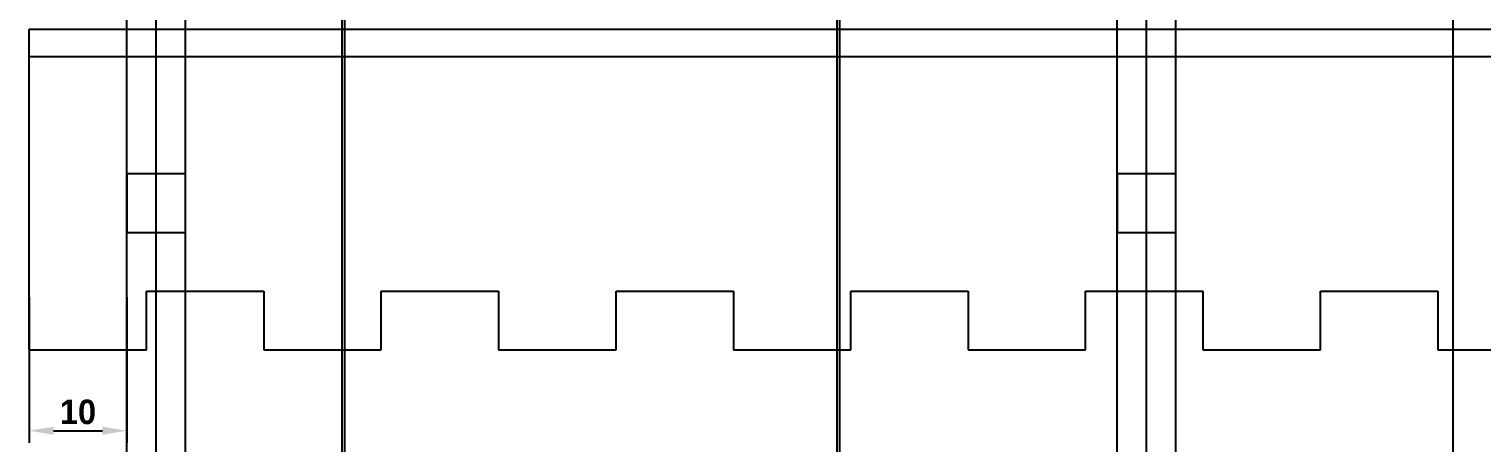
# Model space of a CAD drawing. Header units: millimetres. Extents: x -118 to 978, y -2247 to 617.
# Drawn here: x 435.5 to 584, y 242.9 to 285.2 of the extents above; entities that cross this region are included whole.
import ezdxf

# ---------------------------------------------------------------- set-up
doc = ezdxf.new("R2010")
doc.units = ezdxf.units.MM
doc.layers.add('Holes', color=1, linetype='Continuous', plot=False)
doc.layers.add('TabGuides', color=3, linetype='Continuous')
doc.layers.add('text', color=5, linetype='Continuous')
doc.styles.get("Standard").update_dxf_attribs({"font": 'FreeSansBold.ttf'})
doc.dimstyles.new('ISO-25', dxfattribs={"dimtxt": 2.5, "dimasz": 2.5, "dimexe": 1.25, "dimexo": 0.625, "dimtad": 1, "dimdec": 3, "dimdsep": 46, "dimtxsty": 'Standard', "dimcen": 2.5, "dimadec": 0, "dimazin": 0, "dimtfac": 1, "dimtmove": 0, "dimatfit": 3, "dimfxl": 1, "dimarcsym": 0})

# ---------------------------------------------------------------- blocks, each defined once
blk = doc.blocks.new('*D696')
at = {"layer": 'Defpoints', "color": 0}
for p in [(0, -26.8), (10, -26.8), (10, -41.07)]:
    blk.add_point(p, dxfattribs=at)
at = {"layer": 'TabGuides', "color": 0, "lineweight": -2}
for p, q in [((0, -27.42), (0, -42.32)), ((10, -27.42), (10, -42.32)), ((2.5, -41.07), (7.5, -41.07))]:
    blk.add_line(p, q, dxfattribs=at)
at = {"layer": 'TabGuides', "color": 0}
for points in [[(2.5, -40.66), (2.5, -41.49), (0, -41.07)], [(7.5, -41.49), (7.5, -40.66), (10, -41.07)]]:
    blk.add_solid(points, dxfattribs=at)
at = {"layer": 'TabGuides', "color": 0, "insert": (5, -39.16), "char_height": 2.5, "attachment_point": 5}
blk.add_mtext('10', dxfattribs=at)
blk = doc.blocks.new('*D698')
at = {"layer": 'Defpoints', "color": 0}
for p in [(0, -26.8), (10, -26.8), (10, -41.07)]:
    blk.add_point(p, dxfattribs=at)
at = {"layer": 'TabGuides', "color": 0, "lineweight": -2}
for p, q in [((0, -27.42), (0, -42.32)), ((10, -27.42), (10, -42.32)), ((2.5, -41.07), (7.5, -41.07))]:
    blk.add_line(p, q, dxfattribs=at)
at = {"layer": 'TabGuides', "color": 0}
for points in [[(2.5, -40.66), (2.5, -41.49), (0, -41.07)], [(7.5, -41.49), (7.5, -40.66), (10, -41.07)]]:
    blk.add_solid(points, dxfattribs=at)
at = {"layer": 'TabGuides', "color": 0, "insert": (5, -39.16), "char_height": 2.5, "attachment_point": 5}
blk.add_mtext('10', dxfattribs=at)
blk = doc.blocks.new('*D700')
at = {"layer": 'Defpoints', "color": 0}
for p in [(0, -26.8), (10, -26.8), (10, -41.07)]:
    blk.add_point(p, dxfattribs=at)
at = {"layer": 'TabGuides', "color": 0, "lineweight": -2}
for p, q in [((0, -27.42), (0, -42.32)), ((10, -27.42), (10, -42.32)), ((2.5, -41.07), (7.5, -41.07))]:
    blk.add_line(p, q, dxfattribs=at)
at = {"layer": 'TabGuides', "color": 0}
for points in [[(2.5, -40.66), (2.5, -41.49), (0, -41.07)], [(7.5, -41.49), (7.5, -40.66), (10, -41.07)]]:
    blk.add_solid(points, dxfattribs=at)
at = {"layer": 'TabGuides', "color": 0, "insert": (5, -39.16), "char_height": 2.5, "attachment_point": 5}
blk.add_mtext('10', dxfattribs=at)
blk = doc.blocks.new('*D702')
at = {"layer": 'Defpoints', "color": 0}
for p in [(0, -26.8), (10, -26.8), (10, -41.07)]:
    blk.add_point(p, dxfattribs=at)
at = {"layer": 'TabGuides', "color": 0, "lineweight": -2}
for p, q in [((0, -27.42), (0, -42.32)), ((10, -27.42), (10, -42.32)), ((2.5, -41.07), (7.5, -41.07))]:
    blk.add_line(p, q, dxfattribs=at)
at = {"layer": 'TabGuides', "color": 0}
for points in [[(2.5, -40.66), (2.5, -41.49), (0, -41.07)], [(7.5, -41.49), (7.5, -40.66), (10, -41.07)]]:
    blk.add_solid(points, dxfattribs=at)
at = {"layer": 'TabGuides', "color": 0, "insert": (5, -39.16), "char_height": 2.5, "attachment_point": 5}
blk.add_mtext('10', dxfattribs=at)
blk = doc.blocks.new('*D704')
at = {"layer": 'Defpoints', "color": 0}
for p in [(0, -26.8), (10, -26.8), (10, -41.07)]:
    blk.add_point(p, dxfattribs=at)
at = {"layer": 'TabGuides', "color": 0, "lineweight": -2}
for p, q in [((0, -27.42), (0, -42.32)), ((10, -27.42), (10, -42.32)), ((2.5, -41.07), (7.5, -41.07))]:
    blk.add_line(p, q, dxfattribs=at)
at = {"layer": 'TabGuides', "color": 0}
for points in [[(2.5, -40.66), (2.5, -41.49), (0, -41.07)], [(7.5, -41.49), (7.5, -40.66), (10, -41.07)]]:
    blk.add_solid(points, dxfattribs=at)
at = {"layer": 'TabGuides', "color": 0, "insert": (5, -39.16), "char_height": 2.5, "attachment_point": 5}
blk.add_mtext('10', dxfattribs=at)
blk = doc.blocks.new('*D706')
at = {"layer": 'Defpoints', "color": 0}
for p in [(0, -26.8), (10, -26.8), (10, -41.07)]:
    blk.add_point(p, dxfattribs=at)
at = {"layer": 'TabGuides', "color": 0, "lineweight": -2}
for p, q in [((0, -27.42), (0, -42.32)), ((10, -27.42), (10, -42.32)), ((2.5, -41.07), (7.5, -41.07))]:
    blk.add_line(p, q, dxfattribs=at)
at = {"layer": 'TabGuides', "color": 0}
for points in [[(2.5, -40.66), (2.5, -41.49), (0, -41.07)], [(7.5, -41.49), (7.5, -40.66), (10, -41.07)]]:
    blk.add_solid(points, dxfattribs=at)
at = {"layer": 'TabGuides', "color": 0, "insert": (5, -39.16), "char_height": 2.5, "attachment_point": 5}
blk.add_mtext('10', dxfattribs=at)
blk = doc.blocks.new('*D708')
at = {"layer": 'Defpoints', "color": 0}
for p in [(0, -26.8), (10, -26.8), (10, -41.07)]:
    blk.add_point(p, dxfattribs=at)
at = {"layer": 'TabGuides', "color": 0, "lineweight": -2}
for p, q in [((0, -27.42), (0, -42.32)), ((10, -27.42), (10, -42.32)), ((2.5, -41.07), (7.5, -41.07))]:
    blk.add_line(p, q, dxfattribs=at)
at = {"layer": 'TabGuides', "color": 0}
for points in [[(2.5, -40.66), (2.5, -41.49), (0, -41.07)], [(7.5, -41.49), (7.5, -40.66), (10, -41.07)]]:
    blk.add_solid(points, dxfattribs=at)
at = {"layer": 'TabGuides', "color": 0, "insert": (5, -39.16), "char_height": 2.5, "attachment_point": 5}
blk.add_mtext('10', dxfattribs=at)
blk = doc.blocks.new('*D710')
at = {"layer": 'Defpoints', "color": 0}
for p in [(0, -26.8), (10, -26.8), (10, -41.07)]:
    blk.add_point(p, dxfattribs=at)
at = {"layer": 'TabGuides', "color": 0, "lineweight": -2}
for p, q in [((0, -27.42), (0, -42.32)), ((10, -27.42), (10, -42.32)), ((2.5, -41.07), (7.5, -41.07))]:
    blk.add_line(p, q, dxfattribs=at)
at = {"layer": 'TabGuides', "color": 0}
for points in [[(2.5, -40.66), (2.5, -41.49), (0, -41.07)], [(7.5, -41.49), (7.5, -40.66), (10, -41.07)]]:
    blk.add_solid(points, dxfattribs=at)
at = {"layer": 'TabGuides', "color": 0, "insert": (5, -39.16), "char_height": 2.5, "attachment_point": 5}
blk.add_mtext('10', dxfattribs=at)
blk = doc.blocks.new('*D712')
at = {"layer": 'Defpoints', "color": 0}
for p in [(0, -26.8), (10, -26.8), (10, -41.07)]:
    blk.add_point(p, dxfattribs=at)
at = {"layer": 'TabGuides', "color": 0, "lineweight": -2}
for p, q in [((0, -27.42), (0, -42.32)), ((10, -27.42), (10, -42.32)), ((2.5, -41.07), (7.5, -41.07))]:
    blk.add_line(p, q, dxfattribs=at)
at = {"layer": 'TabGuides', "color": 0}
for points in [[(2.5, -40.66), (2.5, -41.49), (0, -41.07)], [(7.5, -41.49), (7.5, -40.66), (10, -41.07)]]:
    blk.add_solid(points, dxfattribs=at)
at = {"layer": 'TabGuides', "color": 0, "insert": (5, -39.16), "char_height": 2.5, "attachment_point": 5}
blk.add_mtext('10', dxfattribs=at)
blk = doc.blocks.new('*D714')
at = {"layer": 'Defpoints', "color": 0}
for p in [(0, -26.8), (10, -26.8), (10, -41.07)]:
    blk.add_point(p, dxfattribs=at)
at = {"layer": 'TabGuides', "color": 0, "lineweight": -2}
for p, q in [((0, -27.42), (0, -42.32)), ((10, -27.42), (10, -42.32)), ((2.5, -41.07), (7.5, -41.07))]:
    blk.add_line(p, q, dxfattribs=at)
at = {"layer": 'TabGuides', "color": 0}
for points in [[(2.5, -40.66), (2.5, -41.49), (0, -41.07)], [(7.5, -41.49), (7.5, -40.66), (10, -41.07)]]:
    blk.add_solid(points, dxfattribs=at)
at = {"layer": 'TabGuides', "color": 0, "insert": (5, -39.16), "char_height": 2.5, "attachment_point": 5}
blk.add_mtext('10', dxfattribs=at)
blk = doc.blocks.new('*D716')
at = {"layer": 'Defpoints', "color": 0}
for p in [(0, -26.8), (10, -26.8), (10, -41.07)]:
    blk.add_point(p, dxfattribs=at)
at = {"layer": 'TabGuides', "color": 0, "lineweight": -2}
for p, q in [((0, -27.42), (0, -42.32)), ((10, -27.42), (10, -42.32)), ((2.5, -41.07), (7.5, -41.07))]:
    blk.add_line(p, q, dxfattribs=at)
at = {"layer": 'TabGuides', "color": 0}
for points in [[(2.5, -40.66), (2.5, -41.49), (0, -41.07)], [(7.5, -41.49), (7.5, -40.66), (10, -41.07)]]:
    blk.add_solid(points, dxfattribs=at)
at = {"layer": 'TabGuides', "color": 0, "insert": (5, -39.16), "char_height": 2.5, "attachment_point": 5}
blk.add_mtext('10', dxfattribs=at)
blk = doc.blocks.new('*D718')
at = {"layer": 'Defpoints', "color": 0}
for p in [(0, -26.8), (10, -26.8), (10, -41.07)]:
    blk.add_point(p, dxfattribs=at)
at = {"layer": 'TabGuides', "color": 0, "lineweight": -2}
for p, q in [((0, -27.42), (0, -42.32)), ((10, -27.42), (10, -42.32)), ((2.5, -41.07), (7.5, -41.07))]:
    blk.add_line(p, q, dxfattribs=at)
at = {"layer": 'TabGuides', "color": 0}
for points in [[(2.5, -40.66), (2.5, -41.49), (0, -41.07)], [(7.5, -41.49), (7.5, -40.66), (10, -41.07)]]:
    blk.add_solid(points, dxfattribs=at)
at = {"layer": 'TabGuides', "color": 0, "insert": (5, -39.16), "char_height": 2.5, "attachment_point": 5}
blk.add_mtext('10', dxfattribs=at)
blk = doc.blocks.new('*D720')
at = {"layer": 'Defpoints', "color": 0}
for p in [(0, -26.8), (10, -26.8), (10, -41.07)]:
    blk.add_point(p, dxfattribs=at)
at = {"layer": 'TabGuides', "color": 0, "lineweight": -2}
for p, q in [((0, -27.42), (0, -42.32)), ((10, -27.42), (10, -42.32)), ((2.5, -41.07), (7.5, -41.07))]:
    blk.add_line(p, q, dxfattribs=at)
at = {"layer": 'TabGuides', "color": 0}
for points in [[(2.5, -40.66), (2.5, -41.49), (0, -41.07)], [(7.5, -41.49), (7.5, -40.66), (10, -41.07)]]:
    blk.add_solid(points, dxfattribs=at)
at = {"layer": 'TabGuides', "color": 0, "insert": (5, -39.16), "char_height": 2.5, "attachment_point": 5}
blk.add_mtext('10', dxfattribs=at)
blk = doc.blocks.new('*D722')
at = {"layer": 'Defpoints', "color": 0}
for p in [(0, -26.8), (10, -26.8), (10, -41.07)]:
    blk.add_point(p, dxfattribs=at)
at = {"layer": 'TabGuides', "color": 0, "lineweight": -2}
for p, q in [((0, -27.42), (0, -42.32)), ((10, -27.42), (10, -42.32)), ((2.5, -41.07), (7.5, -41.07))]:
    blk.add_line(p, q, dxfattribs=at)
at = {"layer": 'TabGuides', "color": 0}
for points in [[(2.5, -40.66), (2.5, -41.49), (0, -41.07)], [(7.5, -41.49), (7.5, -40.66), (10, -41.07)]]:
    blk.add_solid(points, dxfattribs=at)
at = {"layer": 'TabGuides', "color": 0, "insert": (5, -39.16), "char_height": 2.5, "attachment_point": 5}
blk.add_mtext('10', dxfattribs=at)
blk = doc.blocks.new('*D724')
at = {"layer": 'Defpoints', "color": 0}
for p in [(0, -26.8), (10, -26.8), (10, -41.07)]:
    blk.add_point(p, dxfattribs=at)
at = {"layer": 'TabGuides', "color": 0, "lineweight": -2}
for p, q in [((0, -27.42), (0, -42.32)), ((10, -27.42), (10, -42.32)), ((2.5, -41.07), (7.5, -41.07))]:
    blk.add_line(p, q, dxfattribs=at)
at = {"layer": 'TabGuides', "color": 0}
for points in [[(2.5, -40.66), (2.5, -41.49), (0, -41.07)], [(7.5, -41.49), (7.5, -40.66), (10, -41.07)]]:
    blk.add_solid(points, dxfattribs=at)
at = {"layer": 'TabGuides', "color": 0, "insert": (5, -39.16), "char_height": 2.5, "attachment_point": 5}
blk.add_mtext('10', dxfattribs=at)
blk = doc.blocks.new('*D726')
at = {"layer": 'Defpoints', "color": 0}
for p in [(0, -26.8), (10, -26.8), (10, -41.07)]:
    blk.add_point(p, dxfattribs=at)
at = {"layer": 'TabGuides', "color": 0, "lineweight": -2}
for p, q in [((0, -27.42), (0, -42.32)), ((10, -27.42), (10, -42.32)), ((2.5, -41.07), (7.5, -41.07))]:
    blk.add_line(p, q, dxfattribs=at)
at = {"layer": 'TabGuides', "color": 0}
for points in [[(2.5, -40.66), (2.5, -41.49), (0, -41.07)], [(7.5, -41.49), (7.5, -40.66), (10, -41.07)]]:
    blk.add_solid(points, dxfattribs=at)
at = {"layer": 'TabGuides', "color": 0, "insert": (5, -39.16), "char_height": 2.5, "attachment_point": 5}
blk.add_mtext('10', dxfattribs=at)
blk = doc.blocks.new('*D728')
at = {"layer": 'Defpoints', "color": 0}
for p in [(0, -26.8), (10, -26.8), (10, -41.07)]:
    blk.add_point(p, dxfattribs=at)
at = {"layer": 'TabGuides', "color": 0, "lineweight": -2}
for p, q in [((0, -27.42), (0, -42.32)), ((10, -27.42), (10, -42.32)), ((2.5, -41.07), (7.5, -41.07))]:
    blk.add_line(p, q, dxfattribs=at)
at = {"layer": 'TabGuides', "color": 0}
for points in [[(2.5, -40.66), (2.5, -41.49), (0, -41.07)], [(7.5, -41.49), (7.5, -40.66), (10, -41.07)]]:
    blk.add_solid(points, dxfattribs=at)
at = {"layer": 'TabGuides', "color": 0, "insert": (5, -39.16), "char_height": 2.5, "attachment_point": 5}
blk.add_mtext('10', dxfattribs=at)
blk = doc.blocks.new('*D730')
at = {"layer": 'Defpoints', "color": 0}
for p in [(0, -26.8), (10, -26.8), (10, -41.07)]:
    blk.add_point(p, dxfattribs=at)
at = {"layer": 'TabGuides', "color": 0, "lineweight": -2}
for p, q in [((0, -27.42), (0, -42.32)), ((10, -27.42), (10, -42.32)), ((2.5, -41.07), (7.5, -41.07))]:
    blk.add_line(p, q, dxfattribs=at)
at = {"layer": 'TabGuides', "color": 0}
for points in [[(2.5, -40.66), (2.5, -41.49), (0, -41.07)], [(7.5, -41.49), (7.5, -40.66), (10, -41.07)]]:
    blk.add_solid(points, dxfattribs=at)
at = {"layer": 'TabGuides', "color": 0, "insert": (5, -39.16), "char_height": 2.5, "attachment_point": 5}
blk.add_mtext('10', dxfattribs=at)
blk = doc.blocks.new('*D732')
at = {"layer": 'Defpoints', "color": 0}
for p in [(0, -26.8), (10, -26.8), (10, -41.07)]:
    blk.add_point(p, dxfattribs=at)
at = {"layer": 'TabGuides', "color": 0, "lineweight": -2}
for p, q in [((0, -27.42), (0, -42.32)), ((10, -27.42), (10, -42.32)), ((2.5, -41.07), (7.5, -41.07))]:
    blk.add_line(p, q, dxfattribs=at)
at = {"layer": 'TabGuides', "color": 0}
for points in [[(2.5, -40.66), (2.5, -41.49), (0, -41.07)], [(7.5, -41.49), (7.5, -40.66), (10, -41.07)]]:
    blk.add_solid(points, dxfattribs=at)
at = {"layer": 'TabGuides', "color": 0, "insert": (5, -39.16), "char_height": 2.5, "attachment_point": 5}
blk.add_mtext('10', dxfattribs=at)
blk = doc.blocks.new('*D734')
at = {"layer": 'Defpoints', "color": 0}
for p in [(0, -26.8), (10, -26.8), (10, -41.07)]:
    blk.add_point(p, dxfattribs=at)
at = {"layer": 'TabGuides', "color": 0, "lineweight": -2}
for p, q in [((0, -27.42), (0, -42.32)), ((10, -27.42), (10, -42.32)), ((2.5, -41.07), (7.5, -41.07))]:
    blk.add_line(p, q, dxfattribs=at)
at = {"layer": 'TabGuides', "color": 0}
for points in [[(2.5, -40.66), (2.5, -41.49), (0, -41.07)], [(7.5, -41.49), (7.5, -40.66), (10, -41.07)]]:
    blk.add_solid(points, dxfattribs=at)
at = {"layer": 'TabGuides', "color": 0, "insert": (5, -39.16), "char_height": 2.5, "attachment_point": 5}
blk.add_mtext('10', dxfattribs=at)
blk = doc.blocks.new('*D736')
at = {"layer": 'Defpoints', "color": 0}
for p in [(0, -26.8), (10, -26.8), (10, -41.07)]:
    blk.add_point(p, dxfattribs=at)
at = {"layer": 'TabGuides', "color": 0, "lineweight": -2}
for p, q in [((0, -27.42), (0, -42.32)), ((10, -27.42), (10, -42.32)), ((2.5, -41.07), (7.5, -41.07))]:
    blk.add_line(p, q, dxfattribs=at)
at = {"layer": 'TabGuides', "color": 0}
for points in [[(2.5, -40.66), (2.5, -41.49), (0, -41.07)], [(7.5, -41.49), (7.5, -40.66), (10, -41.07)]]:
    blk.add_solid(points, dxfattribs=at)
at = {"layer": 'TabGuides', "color": 0, "insert": (5, -39.16), "char_height": 2.5, "attachment_point": 5}
blk.add_mtext('10', dxfattribs=at)
blk = doc.blocks.new('*D738')
at = {"layer": 'Defpoints', "color": 0}
for p in [(0, -26.8), (10, -26.8), (10, -41.07)]:
    blk.add_point(p, dxfattribs=at)
at = {"layer": 'TabGuides', "color": 0, "lineweight": -2}
for p, q in [((0, -27.42), (0, -42.32)), ((10, -27.42), (10, -42.32)), ((2.5, -41.07), (7.5, -41.07))]:
    blk.add_line(p, q, dxfattribs=at)
at = {"layer": 'TabGuides', "color": 0}
for points in [[(2.5, -40.66), (2.5, -41.49), (0, -41.07)], [(7.5, -41.49), (7.5, -40.66), (10, -41.07)]]:
    blk.add_solid(points, dxfattribs=at)
at = {"layer": 'TabGuides', "color": 0, "insert": (5, -39.16), "char_height": 2.5, "attachment_point": 5}
blk.add_mtext('10', dxfattribs=at)
blk = doc.blocks.new('*D740')
at = {"layer": 'Defpoints', "color": 0}
for p in [(0, -26.8), (10, -26.8), (10, -41.07)]:
    blk.add_point(p, dxfattribs=at)
at = {"layer": 'TabGuides', "color": 0, "lineweight": -2}
for p, q in [((0, -27.42), (0, -42.32)), ((10, -27.42), (10, -42.32)), ((2.5, -41.07), (7.5, -41.07))]:
    blk.add_line(p, q, dxfattribs=at)
at = {"layer": 'TabGuides', "color": 0}
for points in [[(2.5, -40.66), (2.5, -41.49), (0, -41.07)], [(7.5, -41.49), (7.5, -40.66), (10, -41.07)]]:
    blk.add_solid(points, dxfattribs=at)
at = {"layer": 'TabGuides', "color": 0, "insert": (5, -39.16), "char_height": 2.5, "attachment_point": 5}
blk.add_mtext('10', dxfattribs=at)
blk = doc.blocks.new('*D742')
at = {"layer": 'Defpoints', "color": 0}
for p in [(0, -26.8), (10, -26.8), (10, -41.07)]:
    blk.add_point(p, dxfattribs=at)
at = {"layer": 'TabGuides', "color": 0, "lineweight": -2}
for p, q in [((0, -27.42), (0, -42.32)), ((10, -27.42), (10, -42.32)), ((2.5, -41.07), (7.5, -41.07))]:
    blk.add_line(p, q, dxfattribs=at)
at = {"layer": 'TabGuides', "color": 0}
for points in [[(2.5, -40.66), (2.5, -41.49), (0, -41.07)], [(7.5, -41.49), (7.5, -40.66), (10, -41.07)]]:
    blk.add_solid(points, dxfattribs=at)
at = {"layer": 'TabGuides', "color": 0, "insert": (5, -39.16), "char_height": 2.5, "attachment_point": 5}
blk.add_mtext('10', dxfattribs=at)
blk = doc.blocks.new('*D744')
at = {"layer": 'Defpoints', "color": 0}
for p in [(0, -26.8), (10, -26.8), (10, -41.07)]:
    blk.add_point(p, dxfattribs=at)
at = {"layer": 'TabGuides', "color": 0, "lineweight": -2}
for p, q in [((0, -27.42), (0, -42.32)), ((10, -27.42), (10, -42.32)), ((2.5, -41.07), (7.5, -41.07))]:
    blk.add_line(p, q, dxfattribs=at)
at = {"layer": 'TabGuides', "color": 0}
for points in [[(2.5, -40.66), (2.5, -41.49), (0, -41.07)], [(7.5, -41.49), (7.5, -40.66), (10, -41.07)]]:
    blk.add_solid(points, dxfattribs=at)
at = {"layer": 'TabGuides', "color": 0, "insert": (5, -39.16), "char_height": 2.5, "attachment_point": 5}
blk.add_mtext('10', dxfattribs=at)
blk = doc.blocks.new('*D746')
at = {"layer": 'Defpoints', "color": 0}
for p in [(0, -26.8), (10, -26.8), (10, -41.07)]:
    blk.add_point(p, dxfattribs=at)
at = {"layer": 'TabGuides', "color": 0, "lineweight": -2}
for p, q in [((0, -27.42), (0, -42.32)), ((10, -27.42), (10, -42.32)), ((2.5, -41.07), (7.5, -41.07))]:
    blk.add_line(p, q, dxfattribs=at)
at = {"layer": 'TabGuides', "color": 0}
for points in [[(2.5, -40.66), (2.5, -41.49), (0, -41.07)], [(7.5, -41.49), (7.5, -40.66), (10, -41.07)]]:
    blk.add_solid(points, dxfattribs=at)
at = {"layer": 'TabGuides', "color": 0, "insert": (5, -39.16), "char_height": 2.5, "attachment_point": 5}
blk.add_mtext('10', dxfattribs=at)
blk = doc.blocks.new('*D748')
at = {"layer": 'Defpoints', "color": 0}
for p in [(0, -26.8), (10, -26.8), (10, -41.07)]:
    blk.add_point(p, dxfattribs=at)
at = {"layer": 'TabGuides', "color": 0, "lineweight": -2}
for p, q in [((0, -27.42), (0, -42.32)), ((10, -27.42), (10, -42.32)), ((2.5, -41.07), (7.5, -41.07))]:
    blk.add_line(p, q, dxfattribs=at)
at = {"layer": 'TabGuides', "color": 0}
for points in [[(2.5, -40.66), (2.5, -41.49), (0, -41.07)], [(7.5, -41.49), (7.5, -40.66), (10, -41.07)]]:
    blk.add_solid(points, dxfattribs=at)
at = {"layer": 'TabGuides', "color": 0, "insert": (5, -39.16), "char_height": 2.5, "attachment_point": 5}
blk.add_mtext('10', dxfattribs=at)
blk = doc.blocks.new('*D750')
at = {"layer": 'Defpoints', "color": 0}
for p in [(0, -26.8), (10, -26.8), (10, -41.07)]:
    blk.add_point(p, dxfattribs=at)
at = {"layer": 'TabGuides', "color": 0, "lineweight": -2}
for p, q in [((0, -27.42), (0, -42.32)), ((10, -27.42), (10, -42.32)), ((2.5, -41.07), (7.5, -41.07))]:
    blk.add_line(p, q, dxfattribs=at)
at = {"layer": 'TabGuides', "color": 0}
for points in [[(2.5, -40.66), (2.5, -41.49), (0, -41.07)], [(7.5, -41.49), (7.5, -40.66), (10, -41.07)]]:
    blk.add_solid(points, dxfattribs=at)
at = {"layer": 'TabGuides', "color": 0, "insert": (5, -39.16), "char_height": 2.5, "attachment_point": 5}
blk.add_mtext('10', dxfattribs=at)
blk = doc.blocks.new('*D752')
at = {"layer": 'Defpoints', "color": 0}
for p in [(0, -26.8), (10, -26.8), (10, -41.07)]:
    blk.add_point(p, dxfattribs=at)
at = {"layer": 'TabGuides', "color": 0, "lineweight": -2}
for p, q in [((0, -27.42), (0, -42.32)), ((10, -27.42), (10, -42.32)), ((2.5, -41.07), (7.5, -41.07))]:
    blk.add_line(p, q, dxfattribs=at)
at = {"layer": 'TabGuides', "color": 0}
for points in [[(2.5, -40.66), (2.5, -41.49), (0, -41.07)], [(7.5, -41.49), (7.5, -40.66), (10, -41.07)]]:
    blk.add_solid(points, dxfattribs=at)
at = {"layer": 'TabGuides', "color": 0, "insert": (5, -39.16), "char_height": 2.5, "attachment_point": 5}
blk.add_mtext('10', dxfattribs=at)
blk = doc.blocks.new('*D754')
at = {"layer": 'Defpoints', "color": 0}
for p in [(0, -26.8), (10, -26.8), (10, -41.07)]:
    blk.add_point(p, dxfattribs=at)
at = {"layer": 'TabGuides', "color": 0, "lineweight": -2}
for p, q in [((0, -27.42), (0, -42.32)), ((10, -27.42), (10, -42.32)), ((2.5, -41.07), (7.5, -41.07))]:
    blk.add_line(p, q, dxfattribs=at)
at = {"layer": 'TabGuides', "color": 0}
for points in [[(2.5, -40.66), (2.5, -41.49), (0, -41.07)], [(7.5, -41.49), (7.5, -40.66), (10, -41.07)]]:
    blk.add_solid(points, dxfattribs=at)
at = {"layer": 'TabGuides', "color": 0, "insert": (5, -39.16), "char_height": 2.5, "attachment_point": 5}
blk.add_mtext('10', dxfattribs=at)
blk = doc.blocks.new('Front Panel')
for p, q in [((0, 0), (208.5, 0)), ((0, 0), (208.5, 0)), ((0, 0), (208.5, 0)), ((0, 0), (208.5, 0)), ((0, 0), (208.5, 0)), ((0, 0), (208.5, 0)), ((0, 0), (208.5, 0)), ((0, 0), (208.5, 0)), ((0, 0), (208.5, 0)), ((0, 0), (208.5, 0)), ((0, 0), (208.5, 0)), ((0, 0), (208.5, 0)), ((0, 0), (208.5, 0)), ((0, 0), (208.5, 0)), ((0, 0), (208.5, 0)), ((0, 0), (208.5, 0)), ((0, 0), (208.5, 0)), ((0, 0), (208.5, 0)), ((0, 0), (208.5, 0)), ((0, 0), (208.5, 0)), ((0, 0), (208.5, 0)), ((0, 0), (208.5, 0)), ((0, 0), (208.5, 0)), ((0, 0), (208.5, 0)), ((0, 0), (208.5, 0)), ((0, 0), (208.5, 0)), ((0, 0), (208.5, 0)), ((0, 0), (208.5, 0)), ((0, 0), (208.5, 0)), ((0, -32.798), (0, 0)), ((0, 0), (208.5, 0)), ((12, -32.798), (12, -26.798)), ((12, -26.798), (24, -26.798)), ((12, -32.798), (12, -26.798)), ((12, -26.798), (24, -26.798)), ((12, -32.798), (12, -26.798)), ((12, -26.798), (24, -26.798)), ((12, -32.798), (12, -26.798)), ((12, -26.798), (24, -26.798)), ((12, -32.798), (12, -26.798)), ((12, -26.798), (24, -26.798)), ((12, -32.798), (12, -26.798)), ((12, -26.798), (24, -26.798)), ((12, -32.798), (12, -26.798)), ((12, -26.798), (24, -26.798)), ((12, -32.798), (12, -26.798)), ((12, -26.798), (24, -26.798)), ((12, -32.798), (12, -26.798)), ((12, -26.798), (24, -26.798)), ((12, -32.798), (12, -26.798)), ((12, -26.798), (24, -26.798)), ((12, -32.798), (12, -26.798)), ((12, -26.798), (24, -26.798)), ((12, -32.798), (12, -26.798)), ((12, -26.798), (24, -26.798)), ((12, -32.798), (12, -26.798)), ((12, -26.798), (24, -26.798)), ((12, -32.798), (12, -26.798)), ((12, -26.798), (24, -26.798)), ((12, -32.798), (12, -26.798)), ((12, -26.798), (24, -26.798)), ((12, -32.798), (12, -26.798)), ((12, -26.798), (24, -26.798)), ((12, -32.798), (12, -26.798)), ((12, -26.798), (24, -26.798)), ((12, -32.798), (12, -26.798)), ((12, -26.798), (24, -26.798)), ((12, -32.798), (12, -26.798)), ((12, -26.798), (24, -26.798)), ((12, -32.798), (12, -26.798)), ((12, -26.798), (24, -26.798)), ((12, -32.798), (12, -26.798)), ((12, -26.798), (24, -26.798)), ((12, -32.798), (12, -26.798)), ((12, -26.798), (24, -26.798)), ((12, -32.798), (12, -26.798)), ((12, -26.798), (24, -26.798)), ((12, -32.798), (12, -26.798)), ((12, -26.798), (24, -26.798)), ((12, -32.798), (12, -26.798)), ((12, -26.798), (24, -26.798)), ((12, -32.798), (12, -26.798)), ((12, -26.798), (24, -26.798)), ((12, -32.798), (12, -26.798)), ((12, -26.798), (24, -26.798)), ((12, -32.798), (12, -26.798)), ((12, -26.798), (24, -26.798)), ((12, -32.798), (12, -26.798)), ((12, -26.798), (24, -26.798)), ((12, -32.798), (12, -26.798)), ((12, -26.798), (24, -26.798)), ((24, -26.798), (24, -32.798)), ((24, -26.798), (24, -32.798)), ((24, -26.798), (24, -32.798)), ((24, -26.798), (24, -32.798)), ((24, -26.798), (24, -32.798)), ((24, -26.798), (24, -32.798)), ((24, -26.798), (24, -32.798)), ((24, -26.798), (24, -32.798)), ((24, -26.798), (24, -32.798)), ((24, -26.798), (24, -32.798)), ((24, -26.798), (24, -32.798)), ((24, -26.798), (24, -32.798)), ((24, -26.798), (24, -32.798)), ((24, -26.798), (24, -32.798)), ((24, -26.798), (24, -32.798)), ((24, -26.798), (24, -32.798)), ((24, -26.798), (24, -32.798)), ((24, -26.798), (24, -32.798)), ((24, -26.798), (24, -32.798)), ((24, -26.798), (24, -32.798)), ((24, -26.798), (24, -32.798)), ((24, -26.798), (24, -32.798)), ((24, -26.798), (24, -32.798)), ((24, -26.798), (24, -32.798)), ((24, -26.798), (24, -32.798)), ((24, -26.798), (24, -32.798)), ((24, -26.798), (24, -32.798)), ((24, -26.798), (24, -32.798)), ((24, -26.798), (24, -32.798)), ((24, -26.798), (24, -32.798)), ((36, -32.798), (36, -26.798)), ((36, -26.798), (48, -26.798)), ((36, -32.798), (36, -26.798)), ((36, -26.798), (48, -26.798)), ((36, -32.798), (36, -26.798)), ((36, -26.798), (48, -26.798)), ((36, -32.798), (36, -26.798)), ((36, -26.798), (48, -26.798)), ((36, -32.798), (36, -26.798)), ((36, -26.798), (48, -26.798)), ((36, -32.798), (36, -26.798)), ((36, -26.798), (48, -26.798)), ((36, -32.798), (36, -26.798)), ((36, -26.798), (48, -26.798)), ((36, -32.798), (36, -26.798)), ((36, -26.798), (48, -26.798)), ((36, -32.798), (36, -26.798)), ((36, -26.798), (48, -26.798)), ((36, -32.798), (36, -26.798)), ((36, -26.798), (48, -26.798)), ((36, -32.798), (36, -26.798)), ((36, -26.798), (48, -26.798)), ((36, -32.798), (36, -26.798)), ((36, -26.798), (48, -26.798)), ((36, -32.798), (36, -26.798)), ((36, -26.798), (48, -26.798)), ((36, -32.798), (36, -26.798)), ((36, -26.798), (48, -26.798)), ((36, -32.798), (36, -26.798)), ((36, -26.798), (48, -26.798)), ((36, -32.798), (36, -26.798)), ((36, -26.798), (48, -26.798)), ((36, -32.798), (36, -26.798)), ((36, -26.798), (48, -26.798)), ((36, -32.798), (36, -26.798)), ((36, -26.798), (48, -26.798)), ((36, -32.798), (36, -26.798)), ((36, -26.798), (48, -26.798)), ((36, -32.798), (36, -26.798)), ((36, -26.798), (48, -26.798)), ((36, -32.798), (36, -26.798)), ((36, -26.798), (48, -26.798)), ((36, -32.798), (36, -26.798)), ((36, -26.798), (48, -26.798)), ((36, -32.798), (36, -26.798)), ((36, -26.798), (48, -26.798)), ((36, -32.798), (36, -26.798)), ((36, -26.798), (48, -26.798)), ((36, -32.798), (36, -26.798)), ((36, -26.798), (48, -26.798)), ((36, -32.798), (36, -26.798)), ((36, -26.798), (48, -26.798)), ((36, -32.798), (36, -26.798)), ((36, -26.798), (48, -26.798)), ((36, -32.798), (36, -26.798)), ((36, -26.798), (48, -26.798)), ((36, -32.798), (36, -26.798)), ((36, -26.798), (48, -26.798)), ((36, -32.798), (36, -26.798)), ((36, -26.798), (48, -26.798)), ((48, -26.798), (48, -32.798)), ((48, -26.798), (48, -32.798)), ((48, -26.798), (48, -32.798)), ((48, -26.798), (48, -32.798)), ((48, -26.798), (48, -32.798)), ((48, -26.798), (48, -32.798)), ((48, -26.798), (48, -32.798)), ((48, -26.798), (48, -32.798)), ((48, -26.798), (48, -32.798)), ((48, -26.798), (48, -32.798)), ((48, -26.798), (48, -32.798)), ((48, -26.798), (48, -32.798)), ((48, -26.798), (48, -32.798)), ((48, -26.798), (48, -32.798)), ((48, -26.798), (48, -32.798)), ((48, -26.798), (48, -32.798)), ((48, -26.798), (48, -32.798)), ((48, -26.798), (48, -32.798)), ((48, -26.798), (48, -32.798)), ((48, -26.798), (48, -32.798)), ((48, -26.798), (48, -32.798)), ((48, -26.798), (48, -32.798)), ((48, -26.798), (48, -32.798)), ((48, -26.798), (48, -32.798)), ((48, -26.798), (48, -32.798)), ((48, -26.798), (48, -32.798)), ((48, -26.798), (48, -32.798)), ((48, -26.798), (48, -32.798)), ((48, -26.798), (48, -32.798)), ((48, -26.798), (48, -32.798)), ((60, -32.798), (60, -26.798)), ((60, -26.798), (72, -26.798)), ((60, -32.798), (60, -26.798)), ((60, -26.798), (72, -26.798)), ((60, -32.798), (60, -26.798)), ((60, -26.798), (72, -26.798)), ((60, -32.798), (60, -26.798)), ((60, -26.798), (72, -26.798)), ((60, -32.798), (60, -26.798)), ((60, -26.798), (72, -26.798)), ((60, -32.798), (60, -26.798)), ((60, -26.798), (72, -26.798)), ((60, -32.798), (60, -26.798)), ((60, -26.798), (72, -26.798)), ((60, -32.798), (60, -26.798)), ((60, -26.798), (72, -26.798)), ((60, -32.798), (60, -26.798)), ((60, -26.798), (72, -26.798)), ((60, -32.798), (60, -26.798)), ((60, -26.798), (72, -26.798)), ((60, -32.798), (60, -26.798)), ((60, -26.798), (72, -26.798)), ((60, -32.798), (60, -26.798)), ((60, -26.798), (72, -26.798)), ((60, -32.798), (60, -26.798)), ((60, -26.798), (72, -26.798)), ((60, -32.798), (60, -26.798)), ((60, -26.798), (72, -26.798)), ((60, -32.798), (60, -26.798)), ((60, -26.798), (72, -26.798)), ((60, -32.798), (60, -26.798)), ((60, -26.798), (72, -26.798)), ((60, -32.798), (60, -26.798)), ((60, -26.798), (72, -26.798)), ((60, -32.798), (60, -26.798)), ((60, -26.798), (72, -26.798)), ((60, -32.798), (60, -26.798)), ((60, -26.798), (72, -26.798)), ((60, -32.798), (60, -26.798)), ((60, -26.798), (72, -26.798)), ((60, -32.798), (60, -26.798)), ((60, -26.798), (72, -26.798)), ((60, -32.798), (60, -26.798)), ((60, -26.798), (72, -26.798)), ((60, -32.798), (60, -26.798)), ((60, -26.798), (72, -26.798)), ((60, -32.798), (60, -26.798)), ((60, -26.798), (72, -26.798)), ((60, -32.798), (60, -26.798)), ((60, -26.798), (72, -26.798)), ((60, -32.798), (60, -26.798)), ((60, -26.798), (72, -26.798)), ((60, -32.798), (60, -26.798)), ((60, -26.798), (72, -26.798)), ((60, -32.798), (60, -26.798)), ((60, -26.798), (72, -26.798)), ((60, -32.798), (60, -26.798)), ((60, -26.798), (72, -26.798)), ((60, -32.798), (60, -26.798)), ((60, -26.798), (72, -26.798)), ((72, -26.798), (72, -32.798)), ((72, -26.798), (72, -32.798)), ((72, -26.798), (72, -32.798)), ((72, -26.798), (72, -32.798)), ((72, -26.798), (72, -32.798)), ((72, -26.798), (72, -32.798)), ((72, -26.798), (72, -32.798)), ((72, -26.798), (72, -32.798)), ((72, -26.798), (72, -32.798)), ((72, -26.798), (72, -32.798)), ((72, -26.798), (72, -32.798)), ((72, -26.798), (72, -32.798)), ((72, -26.798), (72, -32.798)), ((72, -26.798), (72, -32.798)), ((72, -26.798), (72, -32.798)), ((72, -26.798), (72, -32.798)), ((72, -26.798), (72, -32.798)), ((72, -26.798), (72, -32.798)), ((72, -26.798), (72, -32.798)), ((72, -26.798), (72, -32.798)), ((72, -26.798), (72, -32.798)), ((72, -26.798), (72, -32.798)), ((72, -26.798), (72, -32.798)), ((72, -26.798), (72, -32.798)), ((72, -26.798), (72, -32.798)), ((72, -26.798), (72, -32.798)), ((72, -26.798), (72, -32.798)), ((72, -26.798), (72, -32.798)), ((72, -26.798), (72, -32.798)), ((72, -26.798), (72, -32.798)), ((84, -32.798), (84, -26.798)), ((84, -26.798), (96, -26.798)), ((84, -32.798), (84, -26.798)), ((84, -26.798), (96, -26.798)), ((84, -32.798), (84, -26.798)), ((84, -26.798), (96, -26.798)), ((84, -32.798), (84, -26.798)), ((84, -26.798), (96, -26.798)), ((84, -32.798), (84, -26.798)), ((84, -26.798), (96, -26.798)), ((84, -32.798), (84, -26.798)), ((84, -26.798), (96, -26.798)), ((84, -32.798), (84, -26.798)), ((84, -26.798), (96, -26.798)), ((84, -32.798), (84, -26.798)), ((84, -26.798), (96, -26.798)), ((84, -32.798), (84, -26.798)), ((84, -26.798), (96, -26.798)), ((84, -32.798), (84, -26.798)), ((84, -26.798), (96, -26.798)), ((84, -32.798), (84, -26.798)), ((84, -26.798), (96, -26.798)), ((84, -32.798), (84, -26.798)), ((84, -26.798), (96, -26.798)), ((84, -32.798), (84, -26.798)), ((84, -26.798), (96, -26.798)), ((84, -32.798), (84, -26.798)), ((84, -26.798), (96, -26.798)), ((84, -32.798), (84, -26.798)), ((84, -26.798), (96, -26.798)), ((84, -32.798), (84, -26.798)), ((84, -26.798), (96, -26.798)), ((84, -32.798), (84, -26.798)), ((84, -26.798), (96, -26.798)), ((84, -32.798), (84, -26.798)), ((84, -26.798), (96, -26.798)), ((84, -32.798), (84, -26.798)), ((84, -26.798), (96, -26.798)), ((84, -32.798), (84, -26.798)), ((84, -26.798), (96, -26.798)), ((84, -32.798), (84, -26.798)), ((84, -26.798), (96, -26.798)), ((84, -32.798), (84, -26.798)), ((84, -26.798), (96, -26.798)), ((84, -32.798), (84, -26.798)), ((84, -26.798), (96, -26.798)), ((84, -32.798), (84, -26.798)), ((84, -26.798), (96, -26.798)), ((84, -32.798), (84, -26.798)), ((84, -26.798), (96, -26.798)), ((84, -32.798), (84, -26.798)), ((84, -26.798), (96, -26.798)), ((84, -32.798), (84, -26.798)), ((84, -26.798), (96, -26.798)), ((84, -32.798), (84, -26.798)), ((84, -26.798), (96, -26.798)), ((84, -32.798), (84, -26.798)), ((84, -26.798), (96, -26.798)), ((84, -32.798), (84, -26.798)), ((84, -26.798), (96, -26.798)), ((96, -26.798), (96, -32.798)), ((96, -26.798), (96, -32.798)), ((96, -26.798), (96, -32.798)), ((96, -26.798), (96, -32.798)), ((96, -26.798), (96, -32.798)), ((96, -26.798), (96, -32.798)), ((96, -26.798), (96, -32.798)), ((96, -26.798), (96, -32.798)), ((96, -26.798), (96, -32.798)), ((96, -26.798), (96, -32.798)), ((96, -26.798), (96, -32.798)), ((96, -26.798), (96, -32.798)), ((96, -26.798), (96, -32.798)), ((96, -26.798), (96, -32.798)), ((96, -26.798), (96, -32.798)), ((96, -26.798), (96, -32.798)), ((96, -26.798), (96, -32.798)), ((96, -26.798), (96, -32.798)), ((96, -26.798), (96, -32.798)), ((96, -26.798), (96, -32.798)), ((96, -26.798), (96, -32.798)), ((96, -26.798), (96, -32.798)), ((96, -26.798), (96, -32.798)), ((96, -26.798), (96, -32.798)), ((96, -26.798), (96, -32.798)), ((96, -26.798), (96, -32.798)), ((96, -26.798), (96, -32.798)), ((96, -26.798), (96, -32.798)), ((96, -26.798), (96, -32.798)), ((96, -26.798), (96, -32.798)), ((108, -32.798), (108, -26.798)), ((108, -26.798), (120, -26.798)), ((108, -32.798), (108, -26.798)), ((108, -26.798), (120, -26.798)), ((108, -32.798), (108, -26.798)), ((108, -26.798), (120, -26.798)), ((108, -32.798), (108, -26.798)), ((108, -26.798), (120, -26.798)), ((108, -32.798), (108, -26.798)), ((108, -26.798), (120, -26.798)), ((108, -32.798), (108, -26.798)), ((108, -26.798), (120, -26.798)), ((108, -32.798), (108, -26.798)), ((108, -26.798), (120, -26.798)), ((108, -32.798), (108, -26.798)), ((108, -26.798), (120, -26.798)), ((108, -32.798), (108, -26.798)), ((108, -26.798), (120, -26.798)), ((108, -32.798), (108, -26.798)), ((108, -26.798), (120, -26.798)), ((108, -32.798), (108, -26.798)), ((108, -26.798), (120, -26.798)), ((108, -32.798), (108, -26.798)), ((108, -26.798), (120, -26.798)), ((108, -32.798), (108, -26.798)), ((108, -26.798), (120, -26.798)), ((108, -32.798), (108, -26.798)), ((108, -26.798), (120, -26.798)), ((108, -32.798), (108, -26.798)), ((108, -26.798), (120, -26.798)), ((108, -32.798), (108, -26.798)), ((108, -26.798), (120, -26.798)), ((108, -32.798), (108, -26.798)), ((108, -26.798), (120, -26.798)), ((108, -32.798), (108, -26.798)), ((108, -26.798), (120, -26.798)), ((108, -32.798), (108, -26.798)), ((108, -26.798), (120, -26.798)), ((108, -32.798), (108, -26.798)), ((108, -26.798), (120, -26.798)), ((108, -32.798), (108, -26.798)), ((108, -26.798), (120, -26.798)), ((108, -32.798), (108, -26.798)), ((108, -26.798), (120, -26.798)), ((108, -32.798), (108, -26.798)), ((108, -26.798), (120, -26.798)), ((108, -32.798), (108, -26.798)), ((108, -26.798), (120, -26.798)), ((108, -32.798), (108, -26.798)), ((108, -26.798), (120, -26.798)), ((108, -32.798), (108, -26.798)), ((108, -26.798), (120, -26.798)), ((108, -32.798), (108, -26.798)), ((108, -26.798), (120, -26.798)), ((108, -32.798), (108, -26.798)), ((108, -26.798), (120, -26.798)), ((108, -32.798), (108, -26.798)), ((108, -26.798), (120, -26.798)), ((108, -32.798), (108, -26.798)), ((108, -26.798), (120, -26.798)), ((120, -26.798), (120, -32.798)), ((120, -26.798), (120, -32.798)), ((120, -26.798), (120, -32.798)), ((120, -26.798), (120, -32.798)), ((120, -26.798), (120, -32.798)), ((120, -26.798), (120, -32.798)), ((120, -26.798), (120, -32.798)), ((120, -26.798), (120, -32.798)), ((120, -26.798), (120, -32.798)), ((120, -26.798), (120, -32.798)), ((120, -26.798), (120, -32.798)), ((120, -26.798), (120, -32.798)), ((120, -26.798), (120, -32.798)), ((120, -26.798), (120, -32.798)), ((120, -26.798), (120, -32.798)), ((120, -26.798), (120, -32.798)), ((120, -26.798), (120, -32.798)), ((120, -26.798), (120, -32.798)), ((120, -26.798), (120, -32.798)), ((120, -26.798), (120, -32.798)), ((120, -26.798), (120, -32.798)), ((120, -26.798), (120, -32.798)), ((120, -26.798), (120, -32.798)), ((120, -26.798), (120, -32.798)), ((120, -26.798), (120, -32.798)), ((120, -26.798), (120, -32.798)), ((120, -26.798), (120, -32.798)), ((120, -26.798), (120, -32.798)), ((120, -26.798), (120, -32.798)), ((120, -26.798), (120, -32.798)), ((132, -32.798), (132, -26.798)), ((132, -26.798), (144, -26.798)), ((132, -32.798), (132, -26.798)), ((132, -26.798), (144, -26.798)), ((132, -32.798), (132, -26.798)), ((132, -26.798), (144, -26.798)), ((132, -32.798), (132, -26.798)), ((132, -26.798), (144, -26.798)), ((132, -32.798), (132, -26.798)), ((132, -26.798), (144, -26.798)), ((132, -32.798), (132, -26.798)), ((132, -26.798), (144, -26.798)), ((132, -32.798), (132, -26.798)), ((132, -26.798), (144, -26.798)), ((132, -32.798), (132, -26.798)), ((132, -26.798), (144, -26.798)), ((132, -32.798), (132, -26.798)), ((132, -26.798), (144, -26.798)), ((132, -32.798), (132, -26.798)), ((132, -26.798), (144, -26.798)), ((132, -32.798), (132, -26.798)), ((132, -26.798), (144, -26.798)), ((132, -32.798), (132, -26.798)), ((132, -26.798), (144, -26.798)), ((132, -32.798), (132, -26.798)), ((132, -26.798), (144, -26.798)), ((132, -32.798), (132, -26.798)), ((132, -26.798), (144, -26.798)), ((132, -32.798), (132, -26.798)), ((132, -26.798), (144, -26.798)), ((132, -32.798), (132, -26.798)), ((132, -26.798), (144, -26.798)), ((132, -32.798), (132, -26.798)), ((132, -26.798), (144, -26.798)), ((132, -32.798), (132, -26.798)), ((132, -26.798), (144, -26.798)), ((132, -32.798), (132, -26.798)), ((132, -26.798), (144, -26.798)), ((132, -32.798), (132, -26.798)), ((132, -26.798), (144, -26.798)), ((132, -32.798), (132, -26.798)), ((132, -26.798), (144, -26.798)), ((132, -32.798), (132, -26.798)), ((132, -26.798), (144, -26.798)), ((132, -32.798), (132, -26.798)), ((132, -26.798), (144, -26.798)), ((132, -32.798), (132, -26.798)), ((132, -26.798), (144, -26.798)), ((132, -32.798), (132, -26.798)), ((132, -26.798), (144, -26.798)), ((132, -32.798), (132, -26.798)), ((132, -26.798), (144, -26.798)), ((132, -32.798), (132, -26.798)), ((132, -26.798), (144, -26.798)), ((132, -32.798), (132, -26.798)), ((132, -26.798), (144, -26.798)), ((132, -32.798), (132, -26.798)), ((132, -26.798), (144, -26.798)), ((132, -32.798), (132, -26.798)), ((132, -26.798), (144, -26.798)), ((144, -26.798), (144, -32.798)), ((144, -26.798), (144, -32.798)), ((144, -26.798), (144, -32.798)), ((144, -26.798), (144, -32.798)), ((144, -26.798), (144, -32.798)), ((144, -26.798), (144, -32.798)), ((144, -26.798), (144, -32.798)), ((144, -26.798), (144, -32.798)), ((144, -26.798), (144, -32.798)), ((144, -26.798), (144, -32.798)), ((144, -26.798), (144, -32.798)), ((144, -26.798), (144, -32.798)), ((144, -26.798), (144, -32.798)), ((144, -26.798), (144, -32.798)), ((144, -26.798), (144, -32.798)), ((144, -26.798), (144, -32.798)), ((144, -26.798), (144, -32.798)), ((144, -26.798), (144, -32.798)), ((144, -26.798), (144, -32.798)), ((144, -26.798), (144, -32.798)), ((144, -26.798), (144, -32.798)), ((144, -26.798), (144, -32.798)), ((144, -26.798), (144, -32.798)), ((144, -26.798), (144, -32.798)), ((144, -26.798), (144, -32.798)), ((144, -26.798), (144, -32.798)), ((144, -26.798), (144, -32.798)), ((144, -26.798), (144, -32.798)), ((144, -26.798), (144, -32.798)), ((144, -26.798), (144, -32.798)), ((0, -32.798), (12, -32.798)), ((0, -32.798), (12, -32.798)), ((0, -32.798), (12, -32.798)), ((0, -32.798), (12, -32.798)), ((0, -32.798), (12, -32.798)), ((0, -32.798), (12, -32.798)), ((0, -32.798), (12, -32.798)), ((0, -32.798), (12, -32.798)), ((0, -32.798), (12, -32.798)), ((0, -32.798), (12, -32.798)), ((0, -32.798), (12, -32.798)), ((0, -32.798), (12, -32.798)), ((0, -32.798), (12, -32.798)), ((0, -32.798), (12, -32.798)), ((0, -32.798), (12, -32.798)), ((0, -32.798), (12, -32.798)), ((0, -32.798), (12, -32.798)), ((0, -32.798), (12, -32.798)), ((0, -32.798), (12, -32.798)), ((0, -32.798), (12, -32.798)), ((0, -32.798), (12, -32.798)), ((0, -32.798), (12, -32.798)), ((0, -32.798), (12, -32.798)), ((0, -32.798), (12, -32.798)), ((0, -32.798), (12, -32.798)), ((0, -32.798), (12, -32.798)), ((0, -32.798), (12, -32.798)), ((0, -32.798), (12, -32.798)), ((0, -32.798), (12, -32.798)), ((0, -32.798), (12, -32.798)), ((24, -32.798), (36, -32.798)), ((24, -32.798), (36, -32.798)), ((24, -32.798), (36, -32.798)), ((24, -32.798), (36, -32.798)), ((24, -32.798), (36, -32.798)), ((24, -32.798), (36, -32.798)), ((24, -32.798), (36, -32.798)), ((24, -32.798), (36, -32.798)), ((24, -32.798), (36, -32.798)), ((24, -32.798), (36, -32.798)), ((24, -32.798), (36, -32.798)), ((24, -32.798), (36, -32.798)), ((24, -32.798), (36, -32.798)), ((24, -32.798), (36, -32.798)), ((24, -32.798), (36, -32.798)), ((24, -32.798), (36, -32.798)), ((24, -32.798), (36, -32.798)), ((24, -32.798), (36, -32.798)), ((24, -32.798), (36, -32.798)), ((24, -32.798), (36, -32.798)), ((24, -32.798), (36, -32.798)), ((24, -32.798), (36, -32.798)), ((24, -32.798), (36, -32.798)), ((24, -32.798), (36, -32.798)), ((24, -32.798), (36, -32.798)), ((24, -32.798), (36, -32.798)), ((24, -32.798), (36, -32.798)), ((24, -32.798), (36, -32.798)), ((24, -32.798), (36, -32.798)), ((24, -32.798), (36, -32.798)), ((48, -32.798), (60, -32.798)), ((48, -32.798), (60, -32.798)), ((48, -32.798), (60, -32.798)), ((48, -32.798), (60, -32.798)), ((48, -32.798), (60, -32.798)), ((48, -32.798), (60, -32.798)), ((48, -32.798), (60, -32.798)), ((48, -32.798), (60, -32.798)), ((48, -32.798), (60, -32.798)), ((48, -32.798), (60, -32.798)), ((48, -32.798), (60, -32.798)), ((48, -32.798), (60, -32.798)), ((48, -32.798), (60, -32.798)), ((48, -32.798), (60, -32.798)), ((48, -32.798), (60, -32.798)), ((48, -32.798), (60, -32.798)), ((48, -32.798), (60, -32.798)), ((48, -32.798), (60, -32.798)), ((48, -32.798), (60, -32.798)), ((48, -32.798), (60, -32.798)), ((48, -32.798), (60, -32.798)), ((48, -32.798), (60, -32.798)), ((48, -32.798), (60, -32.798)), ((48, -32.798), (60, -32.798)), ((48, -32.798), (60, -32.798)), ((48, -32.798), (60, -32.798)), ((48, -32.798), (60, -32.798)), ((48, -32.798), (60, -32.798)), ((48, -32.798), (60, -32.798)), ((48, -32.798), (60, -32.798)), ((72, -32.798), (84, -32.798)), ((72, -32.798), (84, -32.798)), ((72, -32.798), (84, -32.798)), ((72, -32.798), (84, -32.798)), ((72, -32.798), (84, -32.798)), ((72, -32.798), (84, -32.798)), ((72, -32.798), (84, -32.798)), ((72, -32.798), (84, -32.798)), ((72, -32.798), (84, -32.798)), ((72, -32.798), (84, -32.798)), ((72, -32.798), (84, -32.798)), ((72, -32.798), (84, -32.798)), ((72, -32.798), (84, -32.798)), ((72, -32.798), (84, -32.798)), ((72, -32.798), (84, -32.798)), ((72, -32.798), (84, -32.798)), ((72, -32.798), (84, -32.798)), ((72, -32.798), (84, -32.798)), ((72, -32.798), (84, -32.798)), ((72, -32.798), (84, -32.798)), ((72, -32.798), (84, -32.798)), ((72, -32.798), (84, -32.798)), ((72, -32.798), (84, -32.798)), ((72, -32.798), (84, -32.798)), ((72, -32.798), (84, -32.798)), ((72, -32.798), (84, -32.798)), ((72, -32.798), (84, -32.798)), ((72, -32.798), (84, -32.798)), ((72, -32.798), (84, -32.798)), ((72, -32.798), (84, -32.798)), ((96, -32.798), (108, -32.798)), ((96, -32.798), (108, -32.798)), ((96, -32.798), (108, -32.798)), ((96, -32.798), (108, -32.798)), ((96, -32.798), (108, -32.798)), ((96, -32.798), (108, -32.798)), ((96, -32.798), (108, -32.798)), ((96, -32.798), (108, -32.798)), ((96, -32.798), (108, -32.798)), ((96, -32.798), (108, -32.798)), ((96, -32.798), (108, -32.798)), ((96, -32.798), (108, -32.798)), ((96, -32.798), (108, -32.798)), ((96, -32.798), (108, -32.798)), ((96, -32.798), (108, -32.798)), ((96, -32.798), (108, -32.798)), ((96, -32.798), (108, -32.798)), ((96, -32.798), (108, -32.798)), ((96, -32.798), (108, -32.798)), ((96, -32.798), (108, -32.798)), ((96, -32.798), (108, -32.798)), ((96, -32.798), (108, -32.798)), ((96, -32.798), (108, -32.798)), ((96, -32.798), (108, -32.798)), ((96, -32.798), (108, -32.798)), ((96, -32.798), (108, -32.798)), ((96, -32.798), (108, -32.798)), ((96, -32.798), (108, -32.798)), ((96, -32.798), (108, -32.798)), ((96, -32.798), (108, -32.798)), ((120, -32.798), (132, -32.798)), ((120, -32.798), (132, -32.798)), ((120, -32.798), (132, -32.798)), ((120, -32.798), (132, -32.798)), ((120, -32.798), (132, -32.798)), ((120, -32.798), (132, -32.798)), ((120, -32.798), (132, -32.798)), ((120, -32.798), (132, -32.798)), ((120, -32.798), (132, -32.798)), ((120, -32.798), (132, -32.798)), ((120, -32.798), (132, -32.798)), ((120, -32.798), (132, -32.798)), ((120, -32.798), (132, -32.798)), ((120, -32.798), (132, -32.798)), ((120, -32.798), (132, -32.798)), ((120, -32.798), (132, -32.798)), ((120, -32.798), (132, -32.798)), ((120, -32.798), (132, -32.798)), ((120, -32.798), (132, -32.798)), ((120, -32.798), (132, -32.798)), ((120, -32.798), (132, -32.798)), ((120, -32.798), (132, -32.798)), ((120, -32.798), (132, -32.798)), ((120, -32.798), (132, -32.798)), ((120, -32.798), (132, -32.798)), ((120, -32.798), (132, -32.798)), ((120, -32.798), (132, -32.798)), ((120, -32.798), (132, -32.798)), ((120, -32.798), (132, -32.798)), ((120, -32.798), (132, -32.798)), ((144, -32.798), (156, -32.798)), ((144, -32.798), (156, -32.798)), ((144, -32.798), (156, -32.798)), ((144, -32.798), (156, -32.798)), ((144, -32.798), (156, -32.798)), ((144, -32.798), (156, -32.798)), ((144, -32.798), (156, -32.798)), ((144, -32.798), (156, -32.798)), ((144, -32.798), (156, -32.798)), ((144, -32.798), (156, -32.798)), ((144, -32.798), (156, -32.798)), ((144, -32.798), (156, -32.798)), ((144, -32.798), (156, -32.798)), ((144, -32.798), (156, -32.798)), ((144, -32.798), (156, -32.798)), ((144, -32.798), (156, -32.798)), ((144, -32.798), (156, -32.798)), ((144, -32.798), (156, -32.798)), ((144, -32.798), (156, -32.798)), ((144, -32.798), (156, -32.798)), ((144, -32.798), (156, -32.798)), ((144, -32.798), (156, -32.798)), ((144, -32.798), (156, -32.798)), ((144, -32.798), (156, -32.798)), ((144, -32.798), (156, -32.798)), ((144, -32.798), (156, -32.798)), ((144, -32.798), (156, -32.798)), ((144, -32.798), (156, -32.798)), ((144, -32.798), (156, -32.798)), ((144, -32.798), (156, -32.798))]:
    blk.add_line(p, q)
at = {"layer": 'Holes'}
for points in [[(10, -14.798), (10, -20.798), (16, -20.798), (16, -14.798)], [(111.2286, -14.798), (111.2286, -20.798), (117.2286, -20.798), (117.2286, -14.798)]]:
    blk.add_lwpolyline(points, close=True, dxfattribs=at)
at = {"layer": 'text'}
blk.add_line((0, -2.798), (420, -2.798), dxfattribs=at)
blk.add_line((0, -2.798), (420, -2.798), dxfattribs=at)
blk.add_line((0, -2.798), (420, -2.798), dxfattribs=at)
blk.add_line((0, -2.798), (420, -2.798), dxfattribs=at)
blk.add_line((0, -2.798), (420, -2.798), dxfattribs=at)
blk.add_line((0, -2.798), (420, -2.798), dxfattribs=at)
blk.add_line((0, -2.798), (420, -2.798), dxfattribs=at)
blk.add_line((0, -2.798), (420, -2.798), dxfattribs=at)
blk.add_line((0, -2.798), (420, -2.798), dxfattribs=at)
blk.add_line((0, -2.798), (420, -2.798), dxfattribs=at)
blk.add_line((0, -2.798), (420, -2.798), dxfattribs=at)
blk.add_line((0, -2.798), (420, -2.798), dxfattribs=at)
blk.add_line((0, -2.798), (420, -2.798), dxfattribs=at)
blk.add_line((0, -2.798), (420, -2.798), dxfattribs=at)
blk.add_line((0, -2.798), (420, -2.798), dxfattribs=at)
blk.add_line((0, -2.798), (420, -2.798), dxfattribs=at)
blk.add_line((0, -2.798), (420, -2.798), dxfattribs=at)
blk.add_line((0, -2.798), (420, -2.798), dxfattribs=at)
blk.add_line((0, -2.798), (420, -2.798), dxfattribs=at)
blk.add_line((0, -2.798), (420, -2.798), dxfattribs=at)
blk.add_line((0, -2.798), (420, -2.798), dxfattribs=at)
blk.add_line((0, -2.798), (420, -2.798), dxfattribs=at)
blk.add_line((0, -2.798), (420, -2.798), dxfattribs=at)
blk.add_line((0, -2.798), (420, -2.798), dxfattribs=at)
blk.add_line((0, -2.798), (420, -2.798), dxfattribs=at)
blk.add_line((0, -2.798), (420, -2.798), dxfattribs=at)
blk.add_line((0, -2.798), (420, -2.798), dxfattribs=at)
blk.add_line((0, -2.798), (420, -2.798), dxfattribs=at)
blk.add_line((0, -2.798), (420, -2.798), dxfattribs=at)
blk.add_line((0, -2.798), (420, -2.798), dxfattribs=at)
at = {"layer": 'TabGuides'}
for picture in ['*D696', '*D698', '*D700', '*D702', '*D704', '*D706', '*D708', '*D710', '*D712', '*D714', '*D716', '*D718', '*D720', '*D722', '*D724', '*D726', '*D728', '*D730', '*D732', '*D734', '*D736', '*D738', '*D740', '*D742', '*D744', '*D746', '*D748', '*D750', '*D752', '*D754']:
    dim = blk.add_linear_dim(base=(10, -41.0733), p1=(0, -26.798), p2=(10, -26.798), dimstyle='ISO-25', dxfattribs=at)
    dim.commit()
    dim.dimension.update_dxf_attribs({"geometry": picture, "text_midpoint": (5, -39.158)})

msp = doc.modelspace()

# ---------------------------------------------------------------- linework, layer by layer
at = {"layer": 'TabGuides'}
for p in [(445.5074, 122.3697), (448.5074, -3.6403), (451.5074, 122.3697), (467.5116, -2198.3252), (467.7885, 19.0042), (518.1132, -2157.5272), (518.3901, 59.8022), (546.7359, 87.8654), (549.7359, -3.6403), (552.7359, 87.8654), (581.0818, 86.7372)]:
    msp.add_xline(p, (0, 1), dxfattribs=at)

# ---------------------------------------------------------------- block references
msp.add_blockref('Front Panel', (435.5074, 285.1881))

doc.saveas('drawing.dxf')
